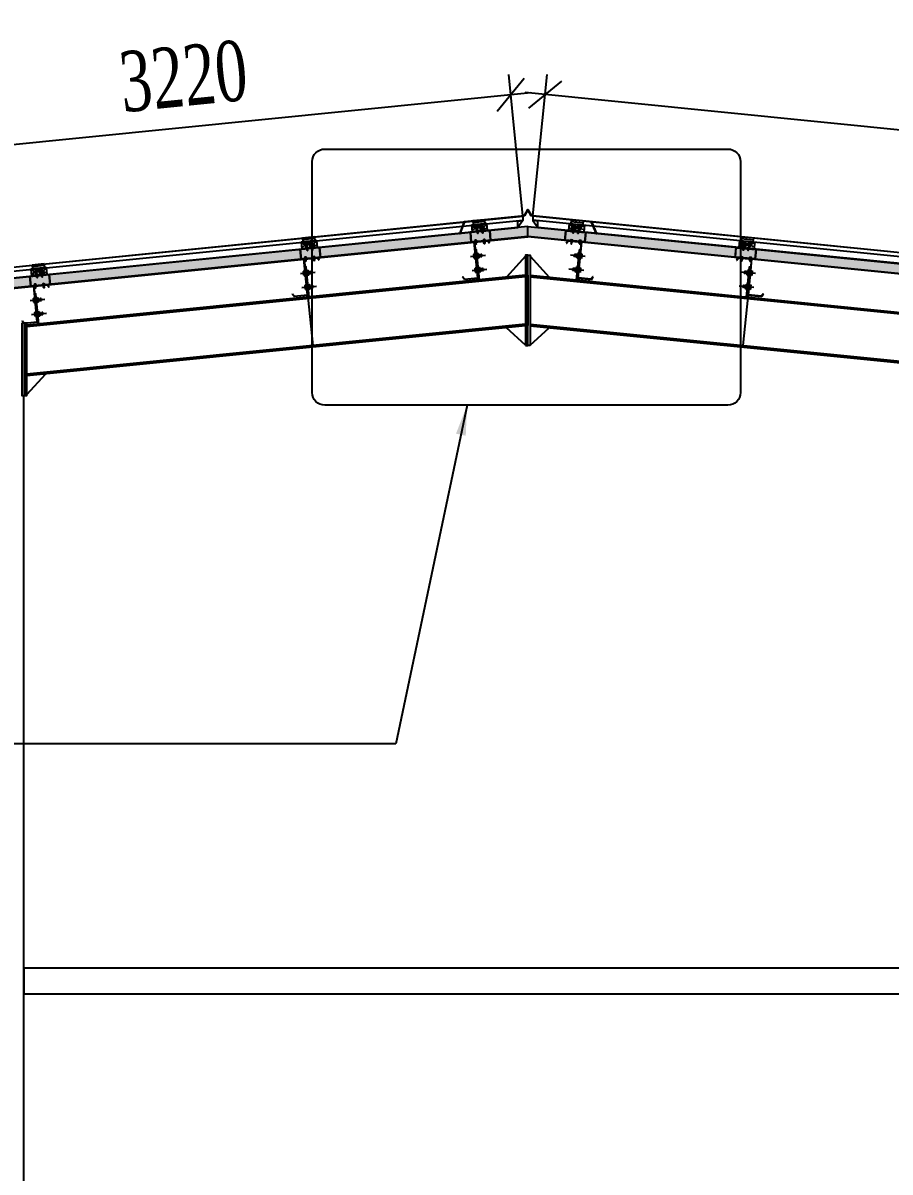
# Model space of a CAD drawing. Header units: inches. Extents: x 340055 to 349452, y -34649 to -30845.
# Drawn here: x 348542.1 to 348585.2, y -31916 to -31858.9 of the extents above; entities that cross this region are included whole.
import ezdxf

# ---------------------------------------------------------------- set-up
doc = ezdxf.new("R2010")
doc.units = ezdxf.units.IN
doc.header["$MEASUREMENT"] = 0
doc.linetypes.add('HIDDEN2', pattern=[4.7625, 3.175, -1.5875])
for name, color, linetype in [('2', 2, 'Continuous'), ('2NET-VE', 8, 'Continuous'), ('5', 5, 'Continuous'), ('7', 7, 'Continuous'), ('8', 8, 'Continuous'), ('DIM', 8, 'Continuous'), ('flashing', 6, 'Continuous'), ('GIANG', 1, 'Continuous'), ('ROOFING', 4, 'Continuous'), ('STRUCTURE', 1, 'Continuous')]:
    doc.layers.add(name, color=color, linetype=linetype)
doc.styles.add('ST1', font='times.ttf', dxfattribs={"width": 0.7})
doc.dimstyles.new('100', dxfattribs={"dimtxt": 3, "dimasz": 1.5, "dimexe": 1, "dimexo": 0, "dimgap": 1, "dimtad": 1, "dimdec": 0, "dimlfac": 100, "dimzin": 0, "dimdsep": 46, "dimtxsty": 'ST1', "dimblk": 'OBLIQUE', "dimcen": 1, "dimdle": 1, "dimclrd": 8, "dimclre": 8, "dimclrt": 3, "dimadec": 0, "dimazin": 0, "dimtfac": 1, "dimtdec": 0, "dimtix": 1, "dimtmove": 1, "dimatfit": 3, "dimfxl": 0, "dimtolj": 1, "dimtzin": 0, "dimlwd": -1, "dimlwe": -1, "dimarcsym": 0})

# ---------------------------------------------------------------- blocks, each defined once
blk = doc.blocks.new('*U82')
at = {"layer": '2NET-VE', "ltscale": 0.5}
for p, q in [((0, 8.3), (9.5, 8.3)), ((22.9, 7.4), (22.9, 7.4)), ((0, -8.3), (9.5, -8.3)), ((22.9, -7.4), (22.9, -7.4))]:
    blk.add_line(p, q, dxfattribs=at)
at = {"layer": '7', "linetype": 'Continuous'}
for p, q in [((21.9, 6.4), (23.1, 7.7)), ((22.3, -6.4), (23.8, 6.4)), ((23.1, 7.7), (23.8, 6.4)), ((23.8, 6.4), (25.1, 7.7)), ((24.3, -6.4), (25.8, 6.4)), ((25.1, 7.7), (25.8, 6.4)), ((25.8, 6.4), (27, 7.7)), ((26.2, -6.4), (27.7, 6.4)), ((27, 7.7), (27.7, 6.4)), ((27.7, 6.4), (28.9, 7.7)), ((28.1, -6.4), (29.6, 6.4)), ((28.9, 7.7), (29.6, 6.4)), ((29.6, 6.4), (30.9, 7.7)), ((30.1, -6.4), (31.6, 6.4)), ((30.1, -6.4), (31.6, 6.4)), ((30.9, 7.7), (31.6, 6.4)), ((31.6, 6.4), (32.8, 7.7)), ((32, -6.4), (33.5, 6.4)), ((32.8, 7.7), (33.5, 6.4)), ((33.5, 6.4), (34.7, 7.7)), ((33.9, -6.4), (35.4, 6.4)), ((33.9, -6.4), (35.4, 6.4)), ((33.9, -6.4), (35.4, 6.4)), ((34.7, 7.7), (35.4, 6.4)), ((35.4, 6.4), (36.7, 7.7)), ((35.9, -6.4), (37.4, 6.4)), ((36.7, 7.7), (37.4, 6.4)), ((41.9, 6.4), (37.4, 6.4)), ((41.9, 6.4), (41.9, -6.4)), ((22.1, -6.4), (21.7, -6.4)), ((22.3, -6.4), (21.9, -6.4)), ((22.3, -6.4), (23.1, -7.7)), ((23.1, -7.7), (24.3, -6.4)), ((24.3, -6.4), (25, -7.7)), ((25, -7.7), (26.2, -6.4)), ((26.2, -6.4), (26.9, -7.7)), ((26.9, -7.7), (28.1, -6.4)), ((28.1, -6.4), (28.9, -7.7)), ((28.9, -7.7), (30.1, -6.4)), ((30.1, -6.4), (30.8, -7.7)), ((30.8, -7.7), (32, -6.4)), ((32, -6.4), (32.7, -7.7)), ((32.7, -7.7), (33.9, -6.4)), ((33.9, -6.4), (34.7, -7.7)), ((34.7, -7.7), (35.9, -6.4)), ((35.9, -6.4), (41.9, -6.4))]:
    blk.add_line(p, q, dxfattribs=at)
at = {"layer": '8', "linetype": 'Continuous'}
for p, q in [((-10.2, 8.8), (-10.2, 11.9)), ((-10.2, -11.9), (-10.2, 11.9)), ((-0.9, 14.9), (-9.3, 14.9)), ((-1.4, 8.8), (-8.9, 8.8)), ((0, 8.8), (0, 11.9)), ((0, -11.9), (0, 11.9)), ((9.5, -17.6), (9.5, 17.6)), ((9.5, 17.6), (11.4, 17.6)), ((11.4, -17.6), (11.4, 17.6)), ((11.4, 8.8), (11.4, 11.9)), ((11.4, -11.9), (11.4, 11.9)), ((12.3, 14.9), (20.7, 14.9)), ((12.8, 8.8), (20.3, 8.8)), ((21.7, 8.8), (21.7, 11.9)), ((21.7, -11.9), (21.7, 11.9)), ((-10.2, -8.8), (-10.2, -11.9)), ((-9.3, -14.9), (-0.9, -14.9)), ((-1.4, -8.8), (-8.9, -8.8)), ((0, -8.8), (0, -11.9)), ((9.5, -17.6), (11.4, -17.6)), ((11.4, -8.8), (11.4, -11.9)), ((20.7, -14.9), (12.3, -14.9)), ((12.8, -8.8), (20.3, -8.8)), ((21.7, -8.8), (21.7, -11.9))]:
    blk.add_line(p, q, dxfattribs=at)
at = {"layer": '8', "ltscale": 10}
blk.add_line((-32.8, 0), (65.5, 0), dxfattribs=at)
at = {"layer": '8', "linetype": 'Continuous'}
for centre, radius, start, end in [((-4.7, 11.9), 5.58, 146.602, 180), ((-6.1, 11.9), 4.1, 180, 228.54763), ((-6.1, 5.7), 4.1, 131.45237, 180), ((-4.1, 11.9), 4.1, 311.45237, 0), ((-4.1, 5.7), 4.1, 0, 48.54763), ((-5.6, 11.9), 5.58, 0, 33.398), ((17, 11.9), 5.58, 146.602, 180), ((15.5, 11.9), 4.1, 180, 228.54763), ((15.5, 5.7), 4.1, 131.45237, 180), ((17.6, 11.9), 4.1, 311.45237, 0), ((17.6, 5.7), 4.1, 0, 48.54763), ((16.1, 11.9), 5.58, 0, 33.398), ((-6.1, -5.7), 4.1, 180, 228.54763), ((-6.1, -11.9), 4.1, 131.45237, 180), ((-4.7, -11.9), 5.58, 180, 213.398), ((-4.1, -5.7), 4.1, 311.45237, 0), ((-4.1, -11.9), 4.1, 0, 48.54763), ((-5.6, -11.9), 5.58, 326.602, 0), ((15.5, -5.7), 4.1, 180, 228.54763), ((15.5, -11.9), 4.1, 131.45237, 180), ((17, -11.9), 5.58, 180, 213.398), ((17.6, -5.7), 4.1, 311.45237, 0), ((17.6, -11.9), 4.1, 0, 48.54763), ((16.1, -11.9), 5.58, 326.602, 0)]:
    blk.add_arc(centre, radius, start, end, dxfattribs=at)
blk = doc.blocks.new('*U81')
at = {"layer": '2NET-VE', "ltscale": 0.5}
for p, q in [((0, 8.3), (9.5, 8.3)), ((22.9, 7.4), (22.9, 7.4)), ((0, -8.3), (9.5, -8.3)), ((22.9, -7.4), (22.9, -7.4))]:
    blk.add_line(p, q, dxfattribs=at)
at = {"layer": '7', "linetype": 'Continuous'}
for p, q in [((21.9, 6.4), (23.1, 7.7)), ((22.3, -6.4), (23.8, 6.4)), ((23.1, 7.7), (23.8, 6.4)), ((23.8, 6.4), (25.1, 7.7)), ((24.3, -6.4), (25.8, 6.4)), ((25.1, 7.7), (25.8, 6.4)), ((25.8, 6.4), (27, 7.7)), ((26.2, -6.4), (27.7, 6.4)), ((27, 7.7), (27.7, 6.4)), ((27.7, 6.4), (28.9, 7.7)), ((28.1, -6.4), (29.6, 6.4)), ((28.9, 7.7), (29.6, 6.4)), ((29.6, 6.4), (30.9, 7.7)), ((30.1, -6.4), (31.6, 6.4)), ((30.1, -6.4), (31.6, 6.4)), ((30.9, 7.7), (31.6, 6.4)), ((31.6, 6.4), (32.8, 7.7)), ((32, -6.4), (33.5, 6.4)), ((32.8, 7.7), (33.5, 6.4)), ((33.5, 6.4), (34.7, 7.7)), ((33.9, -6.4), (35.4, 6.4)), ((33.9, -6.4), (35.4, 6.4)), ((33.9, -6.4), (35.4, 6.4)), ((34.7, 7.7), (35.4, 6.4)), ((35.4, 6.4), (36.7, 7.7)), ((35.9, -6.4), (37.4, 6.4)), ((36.7, 7.7), (37.4, 6.4)), ((41.9, 6.4), (37.4, 6.4)), ((41.9, 6.4), (41.9, -6.4)), ((22.1, -6.4), (21.7, -6.4)), ((22.3, -6.4), (21.9, -6.4)), ((22.3, -6.4), (23.1, -7.7)), ((23.1, -7.7), (24.3, -6.4)), ((24.3, -6.4), (25, -7.7)), ((25, -7.7), (26.2, -6.4)), ((26.2, -6.4), (26.9, -7.7)), ((26.9, -7.7), (28.1, -6.4)), ((28.1, -6.4), (28.9, -7.7)), ((28.9, -7.7), (30.1, -6.4)), ((30.1, -6.4), (30.8, -7.7)), ((30.8, -7.7), (32, -6.4)), ((32, -6.4), (32.7, -7.7)), ((32.7, -7.7), (33.9, -6.4)), ((33.9, -6.4), (34.7, -7.7)), ((34.7, -7.7), (35.9, -6.4)), ((35.9, -6.4), (41.9, -6.4))]:
    blk.add_line(p, q, dxfattribs=at)
at = {"layer": '8', "linetype": 'Continuous'}
for p, q in [((-10.2, 8.8), (-10.2, 11.9)), ((-10.2, -11.9), (-10.2, 11.9)), ((-0.9, 14.9), (-9.3, 14.9)), ((-1.4, 8.8), (-8.9, 8.8)), ((0, 8.8), (0, 11.9)), ((0, -11.9), (0, 11.9)), ((9.5, -17.6), (9.5, 17.6)), ((9.5, 17.6), (11.4, 17.6)), ((11.4, -17.6), (11.4, 17.6)), ((11.4, 8.8), (11.4, 11.9)), ((11.4, -11.9), (11.4, 11.9)), ((12.3, 14.9), (20.7, 14.9)), ((12.8, 8.8), (20.3, 8.8)), ((21.7, 8.8), (21.7, 11.9)), ((21.7, -11.9), (21.7, 11.9)), ((-10.2, -8.8), (-10.2, -11.9)), ((-9.3, -14.9), (-0.9, -14.9)), ((-1.4, -8.8), (-8.9, -8.8)), ((0, -8.8), (0, -11.9)), ((9.5, -17.6), (11.4, -17.6)), ((11.4, -8.8), (11.4, -11.9)), ((20.7, -14.9), (12.3, -14.9)), ((12.8, -8.8), (20.3, -8.8)), ((21.7, -8.8), (21.7, -11.9))]:
    blk.add_line(p, q, dxfattribs=at)
at = {"layer": '8', "ltscale": 10}
blk.add_line((-32.8, 0), (65.5, 0), dxfattribs=at)
at = {"layer": '8', "linetype": 'Continuous'}
for centre, radius, start, end in [((-4.7, 11.9), 5.58, 146.602, 180), ((-6.1, 11.9), 4.1, 180, 228.54763), ((-6.1, 5.7), 4.1, 131.45237, 180), ((-4.1, 11.9), 4.1, 311.45237, 0), ((-4.1, 5.7), 4.1, 0, 48.54763), ((-5.6, 11.9), 5.58, 0, 33.398), ((17, 11.9), 5.58, 146.602, 180), ((15.5, 11.9), 4.1, 180, 228.54763), ((15.5, 5.7), 4.1, 131.45237, 180), ((17.6, 11.9), 4.1, 311.45237, 0), ((17.6, 5.7), 4.1, 0, 48.54763), ((16.1, 11.9), 5.58, 0, 33.398), ((-6.1, -5.7), 4.1, 180, 228.54763), ((-6.1, -11.9), 4.1, 131.45237, 180), ((-4.7, -11.9), 5.58, 180, 213.398), ((-4.1, -5.7), 4.1, 311.45237, 0), ((-4.1, -11.9), 4.1, 0, 48.54763), ((-5.6, -11.9), 5.58, 326.602, 0), ((15.5, -5.7), 4.1, 180, 228.54763), ((15.5, -11.9), 4.1, 131.45237, 180), ((17, -11.9), 5.58, 180, 213.398), ((17.6, -5.7), 4.1, 311.45237, 0), ((17.6, -11.9), 4.1, 0, 48.54763), ((16.1, -11.9), 5.58, 326.602, 0)]:
    blk.add_arc(centre, radius, start, end, dxfattribs=at)
blk = doc.blocks.new('XM150')
at = {"layer": '2', "ltscale": 0.015}
for p, q in [((68.9, 180), (0.9, 180)), ((0.9, 1.1), (0.9, 180)), ((2, 178.9), (2, 0)), ((2, 178.9), (68.3, 178.9)), ((75.4, 166.5), (68.3, 178.9)), ((68.9, 180), (76.4, 167)), ((76.4, 167), (75.4, 166.5)), ((-73.5, 13), (-72.5, 13.5)), ((-66, 0), (-73.5, 13)), ((-72.5, 13.5), (-65.4, 1.1)), ((2, 0), (-66, 0)), ((-65.4, 1.1), (0.9, 1.1))]:
    blk.add_line(p, q, dxfattribs=at)
at = {"layer": '5'}
blk.add_lwpolyline([(8, -10), (8, 140), (2, 140), (2, -10), (8, -10)], close=True, dxfattribs=at)
at = {"layer": 'GIANG', "xscale": 0.7499999999999999, "yscale": 0.7499999999999999, "zscale": 0.7499999999999999}
for name, p in [('*U82', (0.9, 110)), ('*U81', (0.9, 40))]:
    blk.add_blockref(name, p, dxfattribs=at)
blk = doc.blocks.new('Short_Self_drilling')
at = {"layer": 'STRUCTURE', "color": 1, "linetype": 'Continuous'}
for p, q in [((6.4, 1.7), (-6.4, 1.7)), ((5.1, 3.8), (-5.1, 3.8)), ((-2.6, 2.9), (-5.1, 2.9)), ((-3.4, 3.8), (-3.4, 6.8)), ((3, 7.2), (-3, 7.2)), ((2.6, 2.9), (-2.6, 2.9)), ((-2.1, 2.8), (-2.1, 2.9)), ((6.3, 0), (0, 0)), ((2.2, 2.8), (2.2, 2.9)), ((2.2, -0.5), (2.2, 0)), ((5.1, 2.9), (2.6, 2.9)), ((3.4, 3.8), (3.4, 6.8)), ((3, -1.2), (-2.7, -0.2)), ((3, -2.7), (-2.7, -1.8)), ((3, -4.2), (-2.7, -3.3)), ((3, -5.8), (-2.7, -4.8)), ((3, -7.3), (-2.7, -6.3)), ((-1.9, -8), (-2.7, -7.9)), ((-2.1, -1.4), (-2.1, -0.9)), ((-2.1, -2.9), (-2.1, -2.4)), ((-2.1, -4.4), (-2.1, -3.9)), ((-2.1, -6), (-2.1, -5.4)), ((-2.1, -7.5), (-2.1, -7)), ((-2.1, -12.3), (-2.1, -8.5)), ((3, -8.8), (-1.1, -8.1)), ((2.1, -12.3), (2.1, -9.1)), ((2.2, -2), (2.2, -1.5)), ((2.2, -3.6), (2.2, -3)), ((2.2, -5.1), (2.2, -4.6)), ((2.2, -6.6), (2.2, -6.1)), ((2.2, -8.1), (2.2, -7.6))]:
    blk.add_line(p, q, dxfattribs=at)
blk.add_lwpolyline([(6.4, 1.3), (6.4, 1.7), (2.1, 2.8), (-2.1, 2.8), (-6.4, 1.7), (-6.4, 1.3)], close=True, dxfattribs=at)
for points in [[(-6.4, 1.3, -0.088869), (-6.3, 0), (0, 0)], [(-0.1, 3.8), (-0.3, 6.2, 0.338878), (-3.1, 6.2), (-3.3, 3.8)], [(3.3, 3.8), (3.1, 6.2, 0.338878), (0.3, 6.2), (0.1, 3.8)], [(2.1, -12.3), (0.2, -14.2, -0.333596), (-0.2, -14.2), (-2.1, -12.3)], [(-0.1, -14), (-1, -12.2, -0.148657), (-1.4, -11.2), (-2, -7.7, -0.815006), (-1.2, -7.8, 0.150833), (-0.8, -8.7)], [(2.1, -12.3), (1.7, -11.7, 0.52242), (0.9, -11.7), (-0.2, -14.2)]]:
    blk.add_lwpolyline(points, format="xyb", dxfattribs=at)
for points in [[(3, -1.2), (2.2, -1.5), (-2.1, -0.8), (-2.7, -0.2), (-2.4, 0)], [(3, -2.7), (2.2, -3), (-2.1, -2.4), (-2.7, -1.8), (-2.1, -1.4), (2.2, -2), (3, -2.7)], [(3, -4.2), (2.2, -4.6), (-2.1, -3.9), (-2.7, -3.3), (-2.1, -2.9), (2.2, -3.6), (3, -4.2)], [(3, -5.8), (2.2, -6.1), (-2.1, -5.4), (-2.7, -4.8), (-2.1, -4.4), (2.2, -5.1), (3, -5.8)], [(3, -7.3), (2.2, -7.6), (-2.1, -7), (-2.7, -6.3), (-2.1, -6), (2.2, -6.6), (3, -7.3)], [(-1.8, -8.5), (-2.1, -8.5), (-2.7, -7.9), (-2.1, -7.5), (-1.8, -7.5)], [(-1.3, -7.6), (2.2, -8.1), (3, -8.8)], [(-1.2, 0), (2.2, -0.5), (3, -1.2)], [(3, -8.8), (2.2, -9.1), (-0.8, -8.7)]]:
    blk.add_lwpolyline(points, dxfattribs=at)
for centre, radius, start, end in [((-5, 3.3), 0.455, 109.79487, 250.26739), ((-3, 6.8), 0.429, 90.03113, 180.03113), ((3, 6.8), 0.429, 0.03113, 90.03113), ((5.1, 3.3), 0.435, 279.72757, 80.33469), ((10, 0.2), 3.74, 162.29632, 182.61031)]:
    blk.add_arc(centre, radius, start, end, dxfattribs=at)
blk = doc.blocks.new('gối đỡ 2')
at = {"color": 1, "true_color": 0xfa051e}
for points in [[(328665.5, -35537), (328698.8, -35537), (328698.8, -35520.4), (328665.5, -35520.4)], [(328666, -35536.5), (328698.3, -35536.5), (328698.3, -35520.9), (328666, -35520.9)]]:
    blk.add_lwpolyline(points, close=True, dxfattribs=at)
at = {"color": 1, "xscale": 0.3150483438356407, "yscale": 0.3150483438356407, "zscale": 0.3150483438356407, "rotation": 359.9688728259106}
for p in [(328673.5, -35536.5), (328687.5, -35537)]:
    blk.add_blockref('Short_Self_drilling', p, dxfattribs=at)
blk = doc.blocks.new('AUDIT_I_200512002610-1')
at = {"color": 1, "xscale": 0.96000000076829, "yscale": 0.96000000076829, "zscale": 0.96000000076829, "rotation": 359.9688729454758}
for p in [(28.2, 12.6), (57.5, 12.6)]:
    blk.add_blockref('Short_Self_drilling', p, dxfattribs=at)
blk = doc.blocks.new('A$C6DF15AF1')
at = {"color": 8}
for p, q in [((13.2, 79), (12.1, 56)), ((12.7, 69), (82.6, 65.5)), ((13.2, 79), (83.1, 75.5)), ((83.1, 75.5), (82, 52.5)), ((2.1, 56.5), (0, 15.1)), ((0, 15.1), (89.9, 10.6)), ((0.1, 16.6), (90, 12.1)), ((2, 55), (91.9, 50.5)), ((2.1, 56.5), (92, 52)), ((20.5, 34.1), (71.4, 31.5)), ((20.9, 43.1), (71.9, 40.5)), ((38.5, 37.7), (28.4, 38.2)), ((33.2, 32.9), (33.7, 43)), ((64.4, 36.4), (54.3, 36.9)), ((59.1, 31.7), (59.6, 41.7)), ((92, 52), (89.9, 10.6))]:
    blk.add_line(p, q, dxfattribs=at)
at = {"color": 8, "linetype": 'HIDDEN2'}
for p, q in [((12.1, 56), (10.5, 24.1)), ((10.5, 24.1), (80.4, 20.6)), ((25.5, 25.3), (27, 55.3)), ((65.5, 23.3), (25.5, 25.3)), ((26.4, 42.8), (27, 55.3)), ((66.4, 40.8), (26.4, 42.8)), ((27, 55.3), (67, 53.3)), ((27, 55.3), (67, 53.3)), ((67, 53.3), (65.5, 23.3)), ((67, 53.3), (66.4, 40.8)), ((82, 52.5), (80.4, 20.6))]:
    blk.add_line(p, q, dxfattribs=at)
at = {"color": 8}
for centre, major_axis, start_param, end_param in [((20.7, 38.6), (3.18, 3.18), 0.735405, 3.876998), ((33.4, 37.9), (2.83, 2.83), 5.447794310103061, 11.73097961728265), ((59.4, 36.7), (2.83, 2.83), 5.447794310103061, 11.73097961728265), ((71.6, 36), (3.18, 3.18), 3.876998, 7.018591)]:
    blk.add_ellipse(centre, major_axis=major_axis, ratio=1, start_param=start_param, end_param=end_param, dxfattribs=at)
at = {"color": 9, "rotation": 357.1356216438959}
blk.add_blockref('AUDIT_I_200512002610-1', (-0.6, 4), dxfattribs=at)
blk = doc.blocks.new('*U224')
at = {"layer": '2', "xscale": 0.008333333333333335, "yscale": 0.008333333333333335, "zscale": 0.008333333333333335, "rotation": 5.710593137616317}
blk.add_blockref('XM150', (0.083, -0.704), dxfattribs=at)
blk = doc.blocks.new('*U225')
at = {"layer": 'DIM', "color": 0, "linetype": 'ByBlock', "lineweight": -2, "transparency": 16777216}
blk.add_blockref('*U224', (0, 0), dxfattribs=at)
blk = doc.blocks.new('*U220')
at = {"layer": '2', "xscale": 0.008333333333333335, "yscale": 0.008333333333333335, "zscale": 0.008333333333333335, "rotation": 5.710593137616317}
blk.add_blockref('XM150', (0.083, -0.704), dxfattribs=at)
blk = doc.blocks.new('_Oblique')
at = {"color": 0, "linetype": 'ByBlock', "lineweight": -2}
blk.add_line((-0.5, -0.5), (0.5, 0.5), dxfattribs=at)
blk = doc.blocks.new('*D431')
at = {"color": 8, "linetype": 'Continuous', "transparency": 16777216}
for p, q in [((348566.984, -31868.468), (348566.281, -31861.447)), ((348533.346, -31865.747), (348567.376, -31862.342)), ((348534.944, -31871.674), (348534.242, -31864.652))]:
    blk.add_line(p, q, dxfattribs=at)
at = {"layer": 'Defpoints', "color": 0, "transparency": 16777216}
for p in [(348566.381, -31862.442), (348566.984, -31868.468), (348534.944, -31871.674)]:
    blk.add_point(p, dxfattribs=at)
at = {"color": 8, "transparency": 16777216, "xscale": 1.5, "yscale": 1.5, "zscale": 1.5}
for p, rotation in [((348566.381, -31862.442), 5.713737269101407), ((348534.341, -31865.647), 185.7137372691014)]:
    blk.add_blockref('_Oblique', p, dxfattribs=dict(at, rotation=rotation))
at = {"color": 3, "transparency": 16777216, "insert": (348550.109, -31861.531), "char_height": 3, "attachment_point": 5, "rotation": 5.7137, "style": 'ST1', "bg_fill": 3, "box_fill_scale": 1.25, "bg_fill_color": 256, "bg_fill_true_color": 13158600, "bg_fill_transparency": 0}
blk.add_mtext('\\A1;3220', dxfattribs=at)
blk = doc.blocks.new('*D432')
at = {"color": 8, "linetype": 'Continuous', "transparency": 16777216}
for p, q in [((348567.484, -31868.468), (348568.186, -31861.447)), ((348697.94, -31875.429), (348567.091, -31862.342)), ((348696.342, -31881.356), (348697.044, -31874.334))]:
    blk.add_line(p, q, dxfattribs=at)
at = {"layer": 'Defpoints', "color": 0, "transparency": 16777216}
for p in [(348568.087, -31862.442), (348567.484, -31868.468), (348696.342, -31881.356)]:
    blk.add_point(p, dxfattribs=at)
at = {"color": 8, "transparency": 16777216, "xscale": 1.5, "yscale": 1.5, "zscale": 1.5}
for p, rotation in [((348568.087, -31862.442), 174.2886250883239), ((348696.945, -31875.329), 354.2886250883239)]:
    blk.add_blockref('_Oblique', p, dxfattribs=dict(at, rotation=rotation))
at = {"color": 3, "transparency": 16777216, "insert": (348632.768, -31866.368), "char_height": 3, "attachment_point": 5, "rotation": 354.2886, "style": 'ST1', "bg_fill": 3, "box_fill_scale": 1.25, "bg_fill_color": 256, "bg_fill_true_color": 13158600, "bg_fill_transparency": 0}
blk.add_mtext('\\A1;12950', dxfattribs=at)

msp = doc.modelspace()

# ---------------------------------------------------------------- hatches: boundary and pattern name
at = {"true_color": 0xf25d0d}
h = msp.add_hatch(dxfattribs=at)
h.set_pattern_fill('FLEX,_O', color=20, scale=0.3)
h.set_pattern_definition([(4e-37, (338701.65014, -30806.88477), (-4e-40, 0.075), [0.075, -0.075]), (45, (338701.725143, -30806.88477), (4e-18, 0.07499999987), [0.01875, -0.0685660173, 0.01875, -0.1060660173])])
h.paths.add_polyline_path([(348567.2339, -31869.4913), (348567.2339, -31869.0007), (348536.2105, -31872.1036), (348536.2472, -31872.5877)])
at = {"true_color": 0xf2ee0d}
h = msp.add_hatch(dxfattribs=at)
h.set_pattern_fill('ANSI37,_O', color=2, scale=0.12, angle=-5.70997)
h.set_pattern_definition([(50.70997249, (338775.93793, -31758.775464), (-0.011609256595, 0.00949869261), []), (140.70997249, (338775.93793, -31758.775464), (-0.00949869261, -0.011609256595), [])])
h.paths.add_polyline_path([(348567.2339, -31869.5006), (348567.2339, -31869.4913), (348536.2472, -31872.5877), (348536.2472, -31872.5977)])
at = {"true_color": 0xf25d0d}
h = msp.add_hatch(dxfattribs=at)
h.set_pattern_fill('FLEX,_O', color=20, scale=0.3)
h.set_pattern_definition([(180, (358432.81765, -30806.88477), (4e-40, 0.075), [0.075, -0.075]), (135, (358432.74265, -30806.88477), (-4e-18, 0.07499999987), [0.01875, -0.0685660173, 0.01875, -0.1060660173])])
h.paths.add_polyline_path([(348567.2339, -31869.4913), (348567.2339, -31869.0007), (348694.897, -31881.7626), (348694.8603, -31882.2467)])
at = {"true_color": 0xf2ee0d}
h = msp.add_hatch(dxfattribs=at)
h.set_pattern_fill('ANSI37,_O', color=2, scale=0.12, angle=-5.70997)
h.set_pattern_definition([(129.29002751, (358358.529861, -31758.775464), (0.011609256595, 0.00949869261), []), (39.29002751, (358358.529861, -31758.775464), (0.00949869261, -0.011609256595), [])])
h.paths.add_polyline_path([(348567.2339, -31869.5006), (348567.2339, -31869.4913), (348694.8603, -31882.2467), (348694.8603, -31882.2568)])

# ---------------------------------------------------------------- linework, layer by layer
at = {"color": 20, "true_color": 0xf25d0d}
for points in [[(348567.2339, -31869.4913), (348567.2339, -31869.0007), (348536.2105, -31872.1036), (348536.2472, -31872.5877), (348567.2339, -31869.4913)], [(348567.2339, -31869.4913), (348567.2339, -31869.0007), (348694.897, -31881.7626), (348694.8603, -31882.2467), (348567.2339, -31869.4913)]]:
    msp.add_lwpolyline(points, dxfattribs=at)
at = {"color": 2, "true_color": 0xf2ee0d}
for points in [[(348567.2339, -31869.5006), (348567.2339, -31869.4913), (348536.2472, -31872.5877), (348536.2472, -31872.5977), (348567.2339, -31869.5006)], [(348567.2339, -31869.5006), (348567.2339, -31869.4913), (348694.8603, -31882.2467), (348694.8603, -31882.2568), (348567.2339, -31869.5006)]]:
    msp.add_lwpolyline(points, dxfattribs=at)
at = {"layer": '2', "color": 9}
for p, q in [((348567.1138, -31870.4689), (348566.1732, -31871.5129)), ((348567.3538, -31870.4689), (348568.2944, -31871.5129)), ((348567.1138, -31871.4189), (348542.3238, -31873.8979)), ((348567.1138, -31871.4993), (348542.3238, -31873.9783)), ((348567.2338, -31871.4069), (348567.2338, -31873.9193)), ((348567.3538, -31871.4189), (348688.8442, -31883.5679)), ((348567.3538, -31871.4993), (348688.8442, -31883.6483)), ((348556.3008, -31872.5002), (348556.5416, -31874.9082)), ((348578.1668, -31872.5002), (348577.926, -31874.9082)), ((348567.1138, -31873.8509), (348542.3238, -31876.3299)), ((348567.1138, -31873.9313), (348542.3238, -31876.4103)), ((348567.1138, -31874.8813), (348566.1732, -31874.0254)), ((348567.2336, -31873.8389), (348567.2338, -31873.8389)), ((348567.234, -31873.8389), (348567.2338, -31873.8389)), ((348567.3538, -31873.8509), (348688.8442, -31886)), ((348567.3538, -31873.9313), (348688.8442, -31886.0804)), ((348567.3538, -31874.8813), (348568.2944, -31874.0254)), ((348542.3238, -31877.3479), (348543.2718, -31876.3155)), ((348542.1838, -31966.0853), (348542.1838, -31877.3979))]:
    msp.add_line(p, q, dxfattribs=at)
for points in [[(348567.1138, -31874.9131), (348567.2338, -31874.9131), (348567.2338, -31870.4131), (348567.1138, -31870.4131)], [(348567.3538, -31874.9131), (348567.2338, -31874.9131), (348567.2338, -31870.4131), (348567.3538, -31870.4131)], [(348542.0838, -31873.7979), (348542.0838, -31877.3979), (348542.2038, -31877.3979), (348542.2038, -31873.7979)], [(348542.2038, -31873.7979), (348542.2038, -31877.3979), (348542.3238, -31877.3979), (348542.3238, -31873.7979)], [(348542.1838, -31907.1203), (348615.5338, -31907.1203), (348615.5338, -31905.8503), (348542.1838, -31905.8503)]]:
    msp.add_lwpolyline(points, close=True, dxfattribs=at)
at = {"layer": 'flashing'}
msp.add_lwpolyline([(348567.2338, -31868.1712), (348567.0653, -31868.4597), (348564.0821, -31868.7581), (348563.8525, -31869.357), (348563.8433, -31869.3535), (348564.0746, -31868.7488), (348567.0587, -31868.4512), (348567.2338, -31868.1506), (348567.4089, -31868.4512), (348570.393, -31868.7488), (348570.6503, -31869.3463), (348570.6411, -31869.3498), (348570.3855, -31868.7581), (348567.4022, -31868.4597)], close=True, dxfattribs=at)
at = {"layer": 'ROOFING'}
for p, q in [((348534.944, -31871.6736), (348566.9838, -31868.4697)), ((348534.945, -31871.6836), (348566.9838, -31868.4797)), ((348534.9626, -31871.8728), (348566.9838, -31868.6707)), ((348696.3422, -31881.3555), (348567.4838, -31868.4697)), ((348696.3413, -31881.3655), (348567.4838, -31868.4797)), ((348696.3237, -31881.5546), (348567.4838, -31868.6707)), ((348535.3353, -31872.1873), (348566.7399, -31869.0468)), ((348535.3792, -31872.1728), (348566.7475, -31869.036)), ((348695.9071, -31881.8547), (348567.72, -31869.036)), ((348695.951, -31881.8691), (348567.7277, -31869.0468))]:
    msp.add_line(p, q, dxfattribs=at)
for points in [[(348566.9838, -31868.4697), (348566.9838, -31868.7011), (348566.7399, -31869.0468), (348566.7399, -31868.7255), (348566.9838, -31868.7011)], [(348567.4838, -31868.4697), (348567.4838, -31868.7011), (348567.7277, -31869.0468), (348567.7277, -31868.7255), (348567.4838, -31868.7011)]]:
    msp.add_lwpolyline(points, dxfattribs=at)

# ---------------------------------------------------------------- block references
at = {"color": 8}
for name, p, xscale, yscale, zscale, rotation in [('A$C6DF15AF1', (348565.2224, -31869.3239, 0), -0.008461538423752715, 0.008461538454866968, 0.008461538461538463, 2.66318870872027), ('A$C6DF15AF1', (348569.2452, -31869.3239, 0), 0.008461538423752715, 0.008461538423752715, 0.008461538423752715, 357.3368112912797), ('gối đỡ 2', (338647.5959, -31758.3825), 0.02999999997278923, 0.02999999997278923, 0.02999999997278923, 5.527567030603866), ('gối đỡ 2', (358486.8717, -31758.3825), -0.02999999997278919, 0.02999999999883585, 0.03, 354.4724329693962), ('gối đỡ 2', (338639.1335, -31759.2288), 0.02999999997278923, 0.02999999997278923, 0.02999999997278923, 5.527567030603866), ('A$C6DF15AF1', (348556.76, -31870.1701, 0), -0.008461538423752715, 0.008461538454866968, 0.008461538461538463, 2.66318870872027), ('gối đỡ 2', (358495.3348, -31759.2278), -0.02999999997278919, 0.02999999999883585, 0.03, 354.4724329693962), ('A$C6DF15AF1', (348577.7083, -31870.1691, 0), 0.008461538423752715, 0.008461538423752715, 0.008461538423752715, 357.3368112912797), ('A$C6DF15AF1', (348543.327, -31871.5134, 0), -0.008461538423752715, 0.008461538454866968, 0.008461538461538463, 2.66318870872027), ('gối đỡ 2', (338625.7005, -31760.5721), 0.02999999997278923, 0.02999999997278923, 0.02999999997278923, 5.527567030603866)]:
    msp.add_blockref(name, p, dxfattribs=dict(at, xscale=xscale, yscale=yscale, zscale=zscale, rotation=rotation))
at = {"layer": '2'}
for p, xscale, yscale, zscale, rotation in [((348564.7334, -31871.5564), 0.009999999966040613, 0.009999999966040613, 0.009999999966040613, 5.710593237054704), ((348569.7342, -31871.5564), -0.009999999966040613, 0.01000000000931323, 0.01, 354.2894067629453)]:
    msp.add_blockref('XM150', p, dxfattribs=dict(at, xscale=xscale, yscale=yscale, zscale=zscale, rotation=rotation))
at = {"layer": '2', "color": 9, "xscale": -1.200000000011642, "yscale": 1.200000000011642, "zscale": 1.2}
msp.add_blockref('*U225', (348578.2966, -31871.5584), dxfattribs=at)
at = {"layer": 'DIM', "color": 0, "linetype": 'ByBlock', "lineweight": -2, "transparency": 16777216, "xscale": 1.200000000011642, "yscale": 1.200000000011642, "zscale": 1.200000000011642}
for p in [(348556.171, -31871.5584), (348542.738, -31872.9017)]:
    msp.add_blockref('*U220', p, dxfattribs=at)

# ---------------------------------------------------------------- leaders
at = {"color": 240, "true_color": 0xf90627}
msp.add_leader([(348564.2107, -31877.8703), (348560.6752, -31894.7057), (348523.7439, -31894.7057)], dimstyle='100', override={"dimgap": 1, "dimtad": 0, "dimfxl": 0.18}, dxfattribs=at)

# ---------------------------------------------------------------- next in the draw order: dimensions: what is measured, and where the dimension line sits
dim = msp.add_aligned_dim(p1=(348534.944, -31871.6736), p2=(348566.9838, -31868.4679), distance=6.0564, dimstyle='100')
dim.commit()
dim.dimension.update_dxf_attribs({"geometry": '*D431', "text_midpoint": (348550.1095, -31861.5311)})

# ---------------------------------------------------------------- next in the draw order: dimensions: what is measured, and where the dimension line sits
dim = msp.add_aligned_dim(p1=(348696.3422, -31881.3555), p2=(348567.4838, -31868.4679), distance=-6.0564, dimstyle='100')
dim.commit()
dim.dimension.update_dxf_attribs({"geometry": '*D432', "text_midpoint": (348632.7675, -31866.3677)})

# ---------------------------------------------------------------- next in the draw order: linework, layer by layer
at = {"color": 1, "true_color": 0xfa051e}
msp.add_lwpolyline([(348557.1357, -31865.144), (348577.1795, -31865.144, -0.4142136), (348577.8045, -31865.769), (348577.8045, -31877.2453, -0.4142136), (348577.1795, -31877.8703), (348557.1357, -31877.8703, -0.4142136), (348556.5107, -31877.2453), (348556.5107, -31865.769, -0.4142136)], format="xyb", close=True, dxfattribs=at)

doc.saveas('drawing.dxf')
